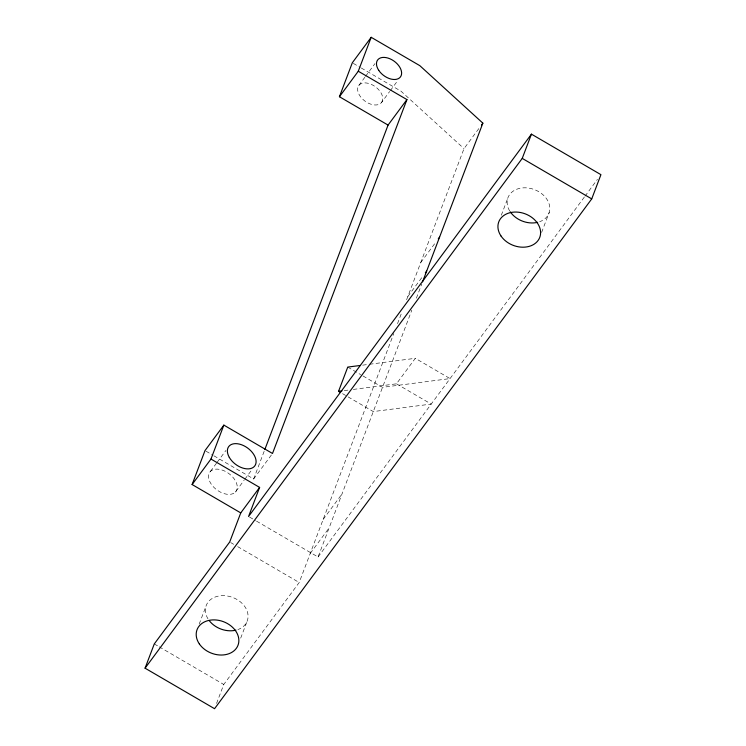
<?xml version="1.0" encoding="UTF-8"?>
<svg xmlns="http://www.w3.org/2000/svg" width="746" height="746" viewBox="0 0 746 746"><rect width="100%" height="100%" fill="white"/><g stroke="black" fill="none" stroke-linecap="round" stroke-linejoin="round"><path stroke-width="0.56" stroke-dasharray="3.73 2.8" d="M213.934 455.815L253.649 478.969L264.401 450.659M199.173 624.132L205.98 606.218M240.688 638.147L247.495 620.224M216.554 703.431L223.763 684.464L299.193 582.505L393.795 333.471M397.515 323.68L401.646 312.807M406.607 299.752L464.012 148.631L479.501 127.697M256.503 521.128L318.057 557.01L411.829 310.14M416.38 298.186L421.742 284.049M501.312 215.24L507.718 198.38M541.624 232.416L549.233 212.386M358.789 85.473L364.85 77.276M365.521 76.362L374.958 63.624M381.607 102.407A14.211 8.868 36.5 0 0 369.084 83.552A14.211 8.868 36.5 0 0 359.898 95.861A14.211 8.868 36.5 0 0 381.607 102.407L389.682 91.478M390.363 90.574L397.767 80.559M210.409 471.416L216.471 463.219M217.142 462.315L225.898 450.481M235.354 492.09A16.235 10.136 36.5 0 0 222.84 470.288A16.235 10.136 36.5 0 0 210.447 482.876A16.235 10.136 36.5 0 0 235.354 492.09L244.11 480.256M244.781 479.342L251.514 470.241M253.649 478.969L271.833 454.389M420.735 262.555L436.224 241.62M407.848 296.488L423.336 275.554M353.315 389.412L396.462 383.817L415.317 358.322L450.062 378.586L382.502 387.342L361.661 375.191M323.139 519.486L341.994 493.992M310.243 553.42L329.107 527.926M318.057 557.01L584.323 197.112M585.013 196.179L597.471 179.338M362.649 365.158L368.375 364.412M369.522 364.262L415.317 358.322M344.232 390.587L348.774 389.999M353.315 63.373L360.262 67.42M361.25 67.998L400.966 91.152L464.012 148.631M396.462 383.817L431.207 404.071L373.298 411.578L342.526 393.636M347.757 367.088L360.663 374.613M205.999 451.181L212.946 455.237M249.556 517.071L255.514 520.549M230.701 542.566L233.675 544.3M237.648 546.613L299.193 582.505M154.273 643.947L158.245 646.26M159.234 646.838L223.763 684.464M207.975 618.816A21.923 16.869 20.8 0 1 216.219 596.651A21.923 16.869 20.8 0 1 245.126 607.058A21.923 16.869 20.8 0 1 237.89 629.577M509.714 210.978A21.923 16.869 20.8 0 1 517.957 188.813A21.923 16.869 20.8 0 1 546.865 199.219A21.923 16.869 20.8 0 1 539.628 221.739"/><path stroke-width="1.12" d="M223.865 425.117L210.969 459.051L259.617 487.408L248.567 516.493L531.441 134.149L600.931 174.667L591.727 198.902L214.559 708.7L145.069 668.183L154.273 643.947L229.703 541.988L240.753 512.903L192.114 484.536L205.001 450.603L223.865 425.117L272.504 453.475L406.934 99.591L358.285 71.234L371.182 37.3L419.821 65.657L482.867 123.146L422.572 281.876M264.811 449.568L388.069 125.086L339.43 96.728L352.317 62.785L371.182 37.3M340.54 392.48L338.553 391.324L347.757 367.088L360.355 365.456M145.069 668.183L522.237 158.385L531.441 134.149M339.43 96.728L358.285 71.234M388.069 125.086L406.934 99.591M192.114 484.536L210.969 459.051M481.515 124.964L482.867 123.146M438.247 238.888L439.59 237.069M240.753 512.903L259.617 487.408M425.351 272.822L426.703 271.003M338.553 391.324L341.957 390.885M522.237 158.385L591.727 198.902M235.932 630.165A21.923 16.869 20.8 0 1 209.141 620.513M537.67 222.327A21.923 16.869 20.8 0 1 510.273 211.836M199.331 643.91A21.923 16.869 20.8 0 0 236.286 648.405A21.923 16.869 20.8 0 0 216.965 620.075A21.923 16.869 20.8 0 0 199.331 643.91M501.06 236.072A21.923 16.869 20.8 0 0 538.025 240.566A21.923 16.869 20.8 0 0 518.703 212.237A21.923 16.869 20.8 0 0 501.06 236.072M229.311 457.391A16.235 10.136 36.5 0 0 254.209 466.595A16.235 10.136 36.5 0 0 241.695 444.803A16.235 10.136 36.5 0 0 229.311 457.391M378.754 70.366A14.211 8.868 36.5 0 0 400.462 76.913A14.211 8.868 36.5 0 0 387.948 58.057A14.211 8.868 36.5 0 0 378.754 70.366"/></g></svg>
